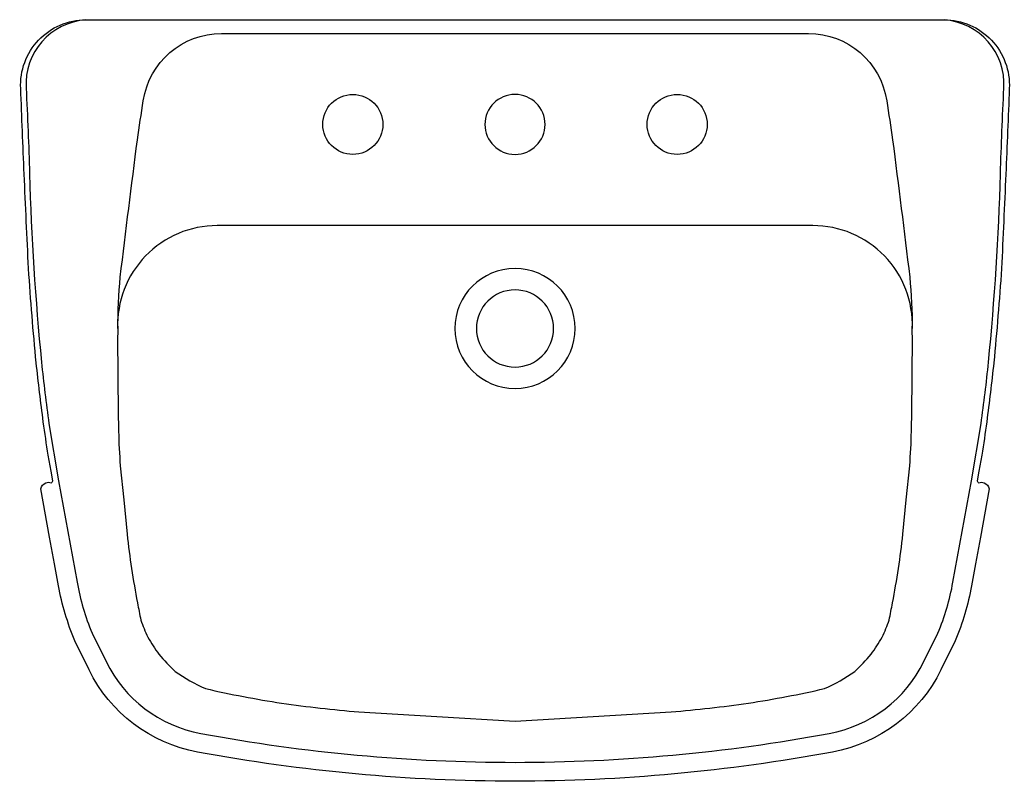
# Model space of a CAD drawing. Extents: x -831.287 to -830.71, y 506.942 to 507.386.
import ezdxf

# ---------------------------------------------------------------- set-up
doc = ezdxf.new("R2010")
doc.units = 0
doc.header["$LTSCALE"] = 50
doc.header["$MEASUREMENT"] = 0
doc.linetypes.add('HIDDEN', pattern=[0.375, 0.25, -0.125])
doc.layers.add('A-PECAS', color=2, linetype='CONTINUOUS')
doc.layers.add('ESC1-50', color=1, linetype='CONTINUOUS')

# ---------------------------------------------------------------- blocks, each defined once
blk = doc.blocks.new('L-82-S')
at = {"layer": 'A-PECAS'}
for points in [[(0, -0.01), (0.125, -0.01), (0.16254, -0.01), (0.25, -0.01, -0.429311), (0.288, -0.05, -0.001457), (0.286, -0.1, -0.001191), (0.28346, -0.15506, -0.006948), (0.279, -0.21, -0.003233), (0.27485, -0.24451, -0.000421), (0.27208, -0.26391), (0.2702, -0.27326), (0.26922, -0.27882, 0.069352), (0.2702, -0.28, -0.206785), (0.2734, -0.28, -0.222585), (0.27635, -0.28354), (0.27118, -0.31177), (0.26833, -0.32729), (0.266, -0.34, -0.053537), (0.25646, -0.37217), (0.24817, -0.38909, -0.237078), (0.185, -0.437, -0.045849), (0, -0.454, -0.045849), (-0.185, -0.437, -0.23708), (-0.24817, -0.38909), (-0.25646, -0.37217, -0.053537), (-0.266, -0.34), (-0.26833, -0.32729), (-0.27118, -0.31177), (-0.27635, -0.28354, -0.222585), (-0.2734, -0.28, -0.206785), (-0.2702, -0.28, 0.069352), (-0.26922, -0.27882), (-0.2702, -0.27326), (-0.27208, -0.26391, -0.000421), (-0.27485, -0.24451, -0.003233), (-0.279, -0.21, -0.006948), (-0.28346, -0.15506, -0.001191), (-0.286, -0.1, -0.001457), (-0.288, -0.05, -0.429311), (-0.25, -0.01), (-0.16254, -0.01), (-0.125, -0.01)], [(0, -0.0885, 1), (0, -0.0535, 1)], [(0, -0.225, 1), (0, -0.155, 1)]]:
    blk.add_lwpolyline(points, format="xyb", close=True, dxfattribs=at)
blk.add_lwpolyline([(0, -0.419), (0.04546, -0.41629), (0.09093, -0.41359, 0.013188), (0.13596, -0.40852, 0.016579), (0.18039, -0.4, 0.051457), (0.198, -0.39, 0.020431), (0.2075, -0.38, 0.016813), (0.214, -0.37, 0.023218), (0.218, -0.36, 0.004794), (0.22, -0.35, 0.002103), (0.2235, -0.33, 0.006156), (0.226, -0.31), (0.228, -0.29), (0.23, -0.27, 0.012428), (0.231, -0.25, 0.003132), (0.2315, -0.21, 0.002821), (0.2315, -0.19, 0.424176), (0.1735, -0.13), (0.06752, -0.13), (0, -0.13), (-0.06752, -0.13), (-0.1735, -0.13, 0.424176), (-0.2315, -0.19, 0.002821), (-0.2315, -0.21, 0.003132), (-0.231, -0.25, 0.012428), (-0.23, -0.27), (-0.228, -0.29), (-0.226, -0.31, 0.006156), (-0.2235, -0.33, 0.002103), (-0.22, -0.35, 0.004794), (-0.218, -0.36, 0.023218), (-0.214, -0.37, 0.016813), (-0.2075, -0.38, 0.020431), (-0.198, -0.39, 0.051457), (-0.18039, -0.4, 0.016579), (-0.13596, -0.40852, 0.013188), (-0.09093, -0.41359), (-0.04546, -0.41629), (0, -0.419)], format="xyb", dxfattribs=at)
at = {"layer": 'ESC1-50'}
for points in [[(-0.25, -0.01, 0.410534), (-0.28487, -0.04984, -0.005646), (-0.28287, -0.09991, 0.017434), (-0.27588, -0.20969, 0.011124), (-0.27154, -0.24548), (-0.26603, -0.27882), (-0.25518, -0.33802, 0.052981), (-0.24643, -0.36763), (-0.2383, -0.38425, 0.237058), (-0.183, -0.42618, 0.045849), (0, -0.443, 0.045849), (0.183, -0.42618, 0.237058), (0.2383, -0.38425), (0.24643, -0.36763, 0.052981), (0.25518, -0.33802), (0.26603, -0.27882), (0.27154, -0.24548, 0.011124), (0.27588, -0.20969, 0.017434), (0.28287, -0.09991, -0.005646), (0.28487, -0.04984, 0.410534), (0.25, -0.01)], [(-0.2315, -0.19, -0.017453), (-0.23, -0.16, -0.001746), (-0.22, -0.08, -0.002332), (-0.21658, -0.05718, -0.371247), (-0.17109, -0.018), (-0.08788, -0.018), (0, -0.018), (0.08788, -0.018), (0.17109, -0.018, -0.371247), (0.21658, -0.05718, -0.002332), (0.22, -0.08, -0.001746), (0.23, -0.16, -0.017453), (0.2315, -0.19)]]:
    blk.add_lwpolyline(points, format="xyb", dxfattribs=at)
blk.add_lwpolyline([(0, -0.2125, 1), (0, -0.1675, 1)], format="xyb", close=True, dxfattribs=at)
at = {"layer": 'ESC1-50', "linetype": 'HIDDEN'}
for centre in [(-0.0945, -0.071), (0.0945, -0.071)]:
    blk.add_circle(centre, 0.0175, dxfattribs=at)

msp = doc.modelspace()

# ---------------------------------------------------------------- block references
at = {"layer": 'A-PECAS'}
msp.add_blockref('L-82-S', (-830.99842, 507.39649), dxfattribs=at)

doc.saveas('drawing.dxf')
